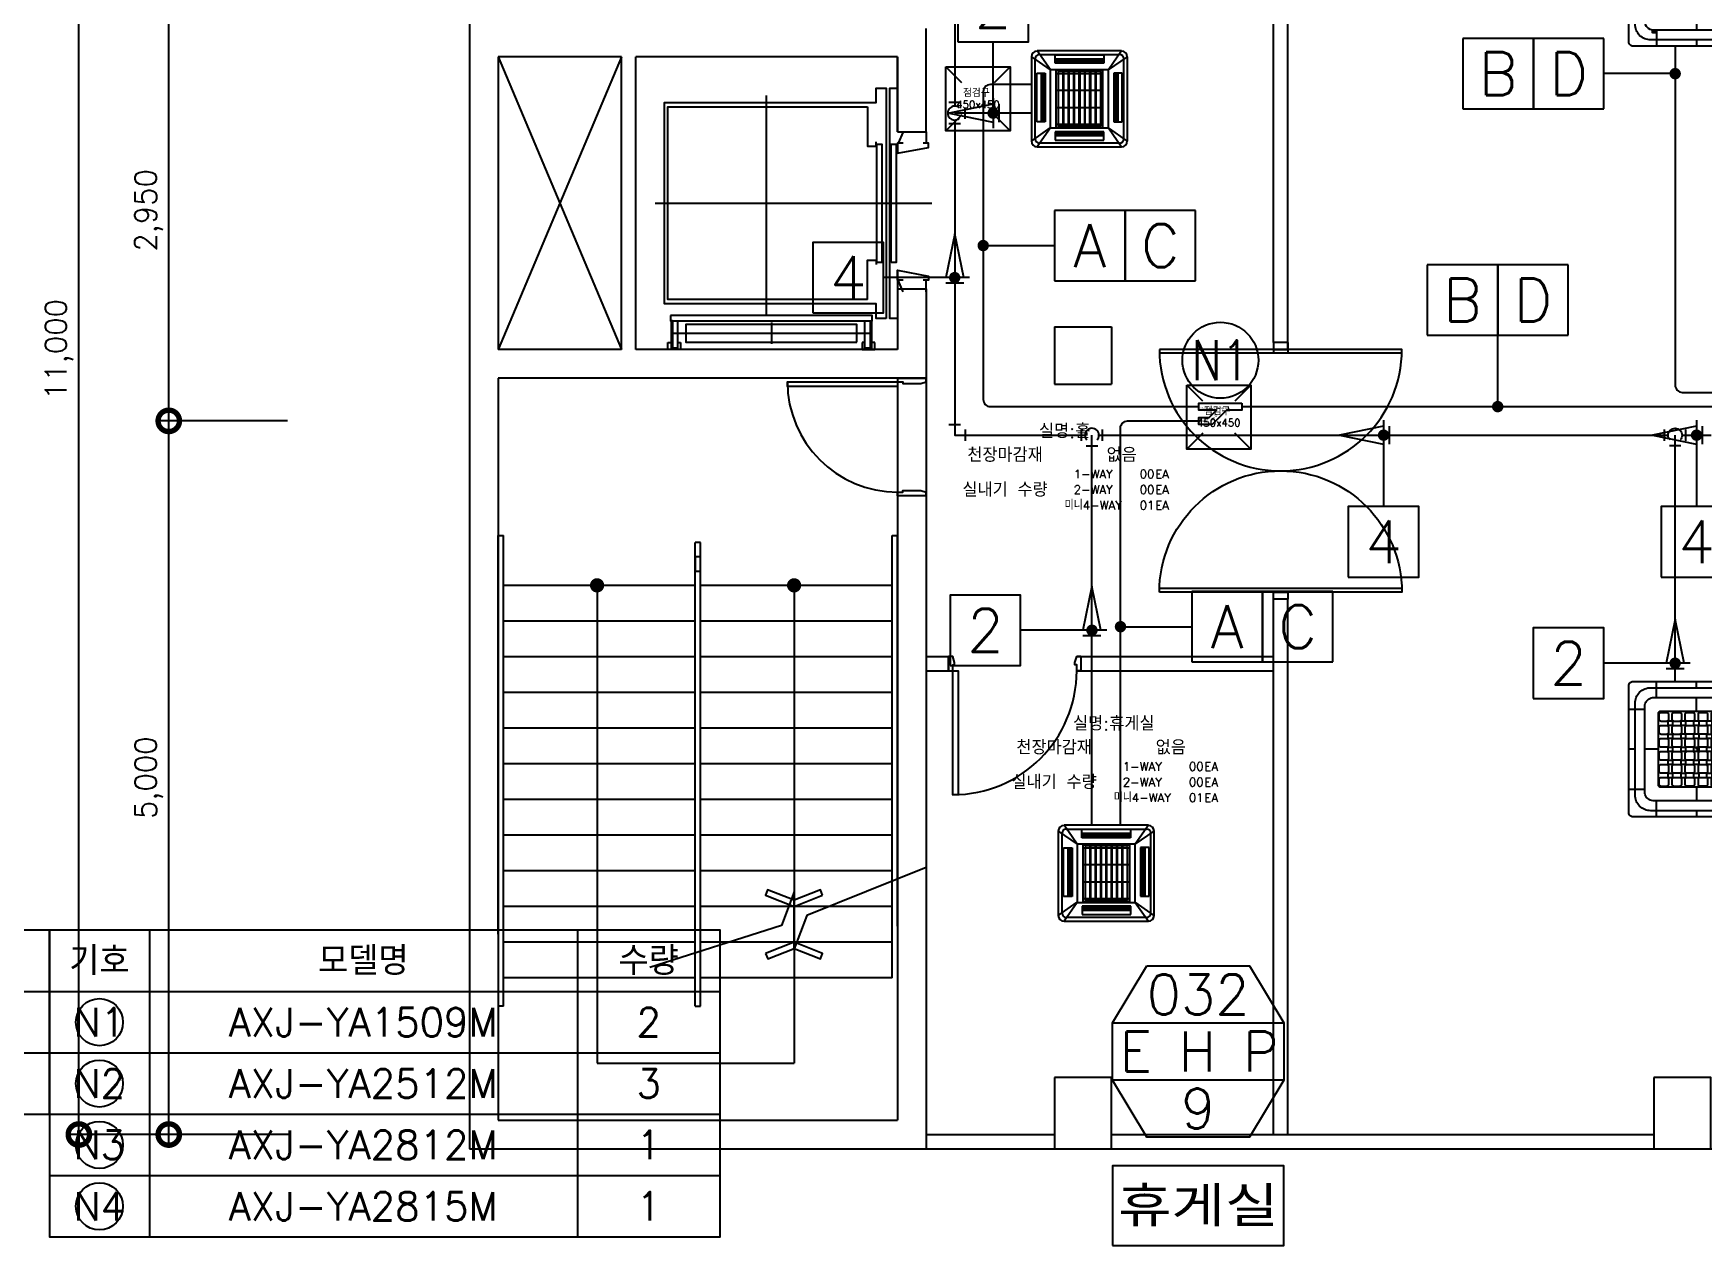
# Model space of a CAD drawing. Header units: millimetres. Extents: x -56261 to 196039, y 9480 to 100001.
# Drawn here: x 159926 to 171626, y 77001 to 85494 of the extents above; entities that cross this region are included whole.
import ezdxf
from ezdxf.enums import TextEntityAlignment as Align

# ---------------------------------------------------------------- set-up
doc = ezdxf.new("R2010")
doc.units = ezdxf.units.MM
for name, color, linetype in [('DVM_DRAIN', 5, 'Continuous'), ('DVM_DRAIN_MARK', 7, 'Continuous'), ('DVM_INDOOR', 7, 'Continuous'), ('DVM_INOUT_MARK', 2, 'Continuous'), ('DVM_INOUT_NAME', 7, 'Continuous'), ('DVM_JOINT', 6, 'Continuous'), ('DVM_LEGEND', 7, 'Continuous'), ('DVM_PIPE', 3, 'Continuous'), ('DVM_PIPE_MARK', 2, 'Continuous'), ('PLAN', 9, 'Continuous'), ('PLAN_DIM', 7, 'Continuous'), ('SS-점검구', 1, 'Continuous'), ('현장조사', 4, 'Continuous')]:
    doc.layers.add(name, color=color, linetype=linetype)
doc.layers.add('DVM_PMAT_MARK', color=6, linetype='Continuous', lineweight=25)
doc.styles.add('1', font='txt.shx ', dxfattribs={"bigfont": ' whgtxt.shx'})
doc.styles.add('DVM_DEFAULT', font='romans.shx', dxfattribs={"bigfont": 'whgtxt.shx'})
doc.styles.add('Gdim', font='')
doc.styles.add('GHS', font='romans.shx', dxfattribs={"width": 0.8, "bigfont": 'ghs.shx'})
doc.styles.add('plan', font='romans.shx', dxfattribs={"bigfont": 'GHS.SHX'})
doc.styles.add('삼성전자', font='')
doc.styles.get('Gdim').set_extended_font_data('Dotum')
doc.styles.get('삼성전자').set_extended_font_data('Gulim')
doc.dimstyles.new('Gdim100', dxfattribs={"dimscale": 100, "dimtxt": 3, "dimasz": 6, "dimexe": 1.5, "dimexo": 2, "dimgap": 1, "dimtad": 1, "dimdec": 0, "dimzin": 0, "dimdsep": 46, "dimlunit": 6, "dimtxsty": 'Gdim', "dimblk1": 'DOTSMALL', "dimblk2": 'DOTSMALL', "dimsah": 1, "dimcen": 1.5, "dimdle": 1.5, "dimclrd": 1, "dimclre": 1, "dimclrt": 256, "dimazin": 0, "dimtfac": 1, "dimtdec": 0, "dimtix": 1, "dimtmove": 2, "dimatfit": 3, "dimldrblk": 'DOTSMALL', "dimfxl": 1.5, "dimtolj": 1, "dimtzin": 0, "dimlwd": -1, "dimlwe": -1, "dimarcsym": 0})

# ---------------------------------------------------------------- blocks, each defined once
blk = doc.blocks.new('_DotSmall')
at = {"color": 0, "linetype": 'ByBlock', "const_width": 0.5}
blk.add_lwpolyline([(-0.0625, 0, 1), (0.0625, 0, 1)], format="xyb", close=True, dxfattribs=at)
blk = doc.blocks.new('*D147')
at = {"layer": 'DEFPOINTS', "color": 0, "transparency": 16777216}
for p in [(160245, 88779), (161808, 88779), (161818, 77779)]:
    blk.add_point(p, dxfattribs=at)
at = {"layer": 'PLAN_DIM', "transparency": 16777216}
for p, q in [((160245, 77704), (160245, 88854)), ((161708, 88779), (160170, 88779)), ((161718, 77779), (160170, 77779))]:
    blk.add_line(p, q, dxfattribs=at)
at = {"layer": 'PLAN_DIM', "transparency": 16777216, "xscale": 300, "yscale": 300, "zscale": 300}
for p, rotation in [((160245, 88779), 90), ((160245, 77779), 270)]:
    blk.add_blockref('_DotSmall', p, dxfattribs=dict(at, rotation=rotation))
at = {"layer": 'PLAN_DIM', "transparency": 16777216, "insert": (160106, 83279), "char_height": 150, "attachment_point": 5, "rotation": 90, "style": 'plan'}
blk.add_mtext('\\A1;11,000', dxfattribs=at)
blk = doc.blocks.new('*D152')
at = {"layer": 'DEFPOINTS', "color": 0, "transparency": 16777216}
for p in [(160875, 82779), (161808, 82779), (161808, 77779)]:
    blk.add_point(p, dxfattribs=at)
at = {"layer": 'PLAN_DIM', "transparency": 16777216}
for p, q in [((160875, 77704), (160875, 82854)), ((161708, 82779), (160800, 82779)), ((161708, 77779), (160800, 77779))]:
    blk.add_line(p, q, dxfattribs=at)
at = {"layer": 'PLAN_DIM', "transparency": 16777216, "xscale": 300, "yscale": 300, "zscale": 300}
for p, rotation in [((160875, 82779), 90), ((160875, 77779), 270)]:
    blk.add_blockref('_DotSmall', p, dxfattribs=dict(at, rotation=rotation))
at = {"layer": 'PLAN_DIM', "transparency": 16777216, "insert": (160736, 80279), "char_height": 150, "attachment_point": 5, "rotation": 90, "style": 'plan'}
blk.add_mtext('\\A1;5,000', dxfattribs=at)
blk = doc.blocks.new('A$Cd99c7b5d')
at = {"layer": 'PLAN'}
for p, q in [((1150, -166), (1150, -2105)), ((125, -254), (175, -254)), ((125, -344), (125, -254)), ((175, -344), (125, -344)), ((326, -277), (134, -277)), ((134, -287), (134, -277)), ((134, -324), (134, -287)), ((175, -254), (175, -287)), ((175, -324), (175, -344)), ((239, -294), (239, -1666)), ((326, -287), (326, -273)), ((314, -980), (164, -980)), ((366, -945), (1905, -945)), ((175, -1616), (125, -1616)), ((125, -1616), (125, -1706)), ((175, -1636), (175, -1616)), ((125, -1706), (175, -1706)), ((134, -1673), (134, -1683)), ((326, -1683), (134, -1683)), ((175, -1706), (175, -1673))]:
    blk.add_line(p, q, dxfattribs=at)
for points in [[(343, -1785), (343, -1715), (445, -1715), (445, -230), (1855, -230), (1855, -1715), (1957, -1715), (1957, -1785), (343, -1785)], [(326, -287), (134, -287), (134, -324), (326, -324)], [(363, -273), (326, -273), (326, -1687), (363, -1687), (363, -273)], [(475, -1655), (475, -255), (1825, -255), (1825, -1655)], [(326, -1673), (134, -1673), (134, -1636), (326, -1636)], [(475, -1655), (750, -1655), (750, -1715), (720, -1715)], [(735, -1720), (1565, -1720), (1565, -1755), (735, -1755), (735, -1720)], [(1825, -1655), (1550, -1655), (1550, -1715), (1580, -1715)], [(680, -1865), (343, -1865), (343, -1810), (1957, -1810), (1957, -1865), (1650, -1865)], [(735, -1820), (1565, -1820), (1565, -1855), (735, -1855), (735, -1820)]]:
    blk.add_lwpolyline(points, dxfattribs=at)
blk.add_lwpolyline([(176, -1580), (301, -1580), (301, -380), (176, -380)], close=True, dxfattribs=at)
blk = doc.blocks.new('LAD-JAMB-100-2001')
at = {"layer": 'PLAN'}
for p, q in [((0, 0), (-80, 35)), ((0, -161), (-80, -161))]:
    blk.add_line(p, q, dxfattribs=at)
blk.add_lwpolyline([(-80, 0), (-80, 39), (-150, 39), (-110, -178), (-80, -178), (-80, -141)], dxfattribs=at)
blk = doc.blocks.new('x-plan01$0$ARROWX')
at = {"layer": 'PLAN'}
blk.add_lwpolyline([(-0.2, -0.5), (-0.293, -0.463), (-0.108, 0), (-0.293, 0.463), (-0.2, 0.5), (0, 0)], close=True, dxfattribs=at)
blk = doc.blocks.new('*D153')
at = {"layer": 'DEFPOINTS', "color": 0, "transparency": 16777216}
for p in [(160875, 85729), (161808, 85729), (161808, 82779)]:
    blk.add_point(p, dxfattribs=at)
at = {"layer": 'PLAN_DIM', "transparency": 16777216}
for p, q in [((160875, 82704), (160875, 85804)), ((161708, 85729), (160800, 85729)), ((161708, 82779), (160800, 82779))]:
    blk.add_line(p, q, dxfattribs=at)
at = {"layer": 'PLAN_DIM', "transparency": 16777216, "xscale": 300, "yscale": 300, "zscale": 300}
for p, rotation in [((160875, 85729), 90), ((160875, 82779), 270)]:
    blk.add_blockref('_DotSmall', p, dxfattribs=dict(at, rotation=rotation))
at = {"layer": 'PLAN_DIM', "transparency": 16777216, "insert": (160736, 84254), "char_height": 150, "attachment_point": 5, "rotation": 90, "style": 'plan'}
blk.add_mtext('\\A1;2,950', dxfattribs=at)
blk = doc.blocks.new('ID_C_M4_S_T')
at = {"layer": 'DVM_INDOOR', "color": 0}
for p, q in [((-336, 295), (-204, 203)), ((-336, 295), (-336, -296)), ((-310, -280), (-310, 280)), ((295, 336), (-296, 336)), ((-203, 203), (-296, 336)), ((-280, 310), (282, 310)), ((-170, 309), (171, 309)), ((-170, 249), (-170, 309)), ((171, 279), (-170, 279)), ((171, 269), (-170, 269)), ((171, 259), (-170, 259)), ((171, 249), (-170, 249)), ((171, 309), (171, 249)), ((295, 336), (203, 203)), ((203, 203), (336, 295)), ((312, -280), (312, 280)), ((336, -296), (336, 295)), ((-299, -162), (-299, 179)), ((-299, 179), (-239, 179)), ((-269, 179), (-269, -162)), ((-259, 179), (-259, -162)), ((-249, 179), (-249, -162)), ((-239, 179), (-239, -162)), ((-204, 203), (-204, -204)), ((203, 203), (-204, 203)), ((-165, 198), (-165, -199)), ((165, 198), (-165, 198)), ((-165, 178), (165, 178)), ((-148, 187), (-148, -188)), ((-118, 192), (-143, 192)), ((-113, -188), (-113, 187)), ((-111, 187), (-111, -188)), ((-81, 192), (-106, 192)), ((-76, -188), (-76, 187)), ((-73, 187), (-73, -188)), ((-43, 192), (-68, 192)), ((-38, -188), (-38, 187)), ((-36, 187), (-36, -188)), ((-6, 192), (-31, 192)), ((-1, -188), (-1, 187)), ((2, 187), (2, -188)), ((32, 192), (7, 192)), ((37, -188), (37, 187)), ((39, 187), (39, -188)), ((69, 192), (44, 192)), ((74, -188), (74, 187)), ((77, 187), (77, -188)), ((107, 192), (82, 192)), ((112, -188), (112, 187)), ((114, 187), (114, -188)), ((144, 192), (119, 192)), ((149, -188), (149, 187)), ((165, -199), (165, 198)), ((203, -204), (203, 203)), ((300, 181), (241, 181)), ((241, 181), (241, -160)), ((250, 181), (250, -160)), ((260, 181), (260, -160)), ((270, 181), (270, -160)), ((300, -160), (300, 181)), ((165, 59), (-165, 59)), ((-165, -60), (165, -60)), ((-336, -296), (-204, -203)), ((-239, -162), (-299, -162)), ((-203, -204), (-296, -336)), ((-204, -204), (203, -204)), ((-169, -230), (-169, -290)), ((172, -230), (-169, -230)), ((165, -179), (-165, -179)), ((-165, -199), (165, -199)), ((-118, -193), (-143, -193)), ((-81, -193), (-106, -193)), ((-43, -193), (-68, -193)), ((-6, -193), (-31, -193)), ((32, -193), (7, -193)), ((69, -193), (44, -193)), ((107, -193), (82, -193)), ((144, -193), (119, -193)), ((172, -290), (172, -230)), ((203, -204), (295, -336)), ((336, -296), (203, -203)), ((241, -160), (300, -160)), ((-296, -336), (295, -336)), ((282, -310), (-280, -310)), ((172, -240), (-169, -240)), ((172, -250), (-169, -250)), ((172, -260), (-169, -260)), ((-169, -290), (172, -290))]:
    blk.add_line(p, q, dxfattribs=at)
for centre, radius, start, end in [((-296, 295), 40, 90, 180), ((-280, 280), 30, 90, 180), ((282, 280), 30, 0, 90), ((295, 295), 40, 0, 90), ((-143, 187), 5, 90, 180), ((-118, 187), 5, 360, 90), ((-106, 187), 5, 90, 180), ((-81, 187), 5, 360, 90), ((-68, 187), 5, 90, 180), ((-43, 187), 5, 360, 90), ((-31, 187), 5, 90, 180), ((-6, 187), 5, 360, 90), ((7, 187), 5, 90, 180), ((32, 187), 5, 360, 90), ((44, 187), 5, 90, 180), ((69, 187), 5, 360, 90), ((82, 187), 5, 90, 180), ((107, 187), 5, 360, 90), ((119, 187), 5, 90, 180), ((144, 187), 5, 360, 90), ((-143, -188), 5, 180, 270), ((-118, -188), 5, 270, 360), ((-106, -188), 5, 180, 270), ((-81, -188), 5, 270, 360), ((-68, -188), 5, 180, 270), ((-43, -188), 5, 270, 360), ((-31, -188), 5, 180, 270), ((-6, -188), 5, 270, 360), ((7, -188), 5, 180, 270), ((32, -188), 5, 270, 360), ((44, -188), 5, 180, 270), ((69, -188), 5, 270, 360), ((82, -188), 5, 180, 270), ((107, -188), 5, 270, 360), ((119, -188), 5, 180, 270), ((144, -188), 5, 270, 360), ((-296, -296), 40, 180, 270), ((-280, -280), 30, 180, 270), ((282, -280), 30, 270, 0), ((295, -296), 40, 270, 0)]:
    blk.add_arc(centre, radius, start, end, dxfattribs=at)
blk = doc.blocks.new('INOUT_MARK')
at = {"layer": 'DVM_INOUT_MARK', "color": 0}
for p, q in [((-600, 1560), (600, 1560)), ((600, 1160), (-600, 1160))]:
    blk.add_line(p, q, dxfattribs=at)
blk.add_lwpolyline([(-360, 1960), (360, 1960), (600, 1560), (600, 1160), (360, 760), (-360, 760), (-600, 1160), (-600, 1560), (-360, 1960)], dxfattribs=at)
at = {"layer": 'DVM_INOUT_NAME'}
blk.add_lwpolyline([(-600, 0), (600, 0), (600, 560), (-600, 560)], close=True, dxfattribs=at)
at = {"layer": 'DVM_INOUT_MARK', "color": 0, "style": 'DVM_DEFAULT'}
for tag, p in [('CAP', (0, 1760)), ('NO', (0, 960))]:
    blk.add_attdef(tag, text='', height=280, dxfattribs=at).set_placement(p, align=Align.MIDDLE_CENTER)
for tag, width, p, p2 in [('MNAME', 0.53094, (-549, 1220), (563, 1220)), ('QTY', 0.517418, (710, 1220), (1089, 1220))]:
    blk.add_attdef(tag, text='', height=280, dxfattribs=dict(at, width=width)).set_placement(p, p2, align=Align.FIT)
at = {"layer": 'DVM_INOUT_NAME', "style": 'DVM_DEFAULT', "width": 1.097081}
blk.add_attdef('INAME', text='', height=280, dxfattribs=at).set_placement((-562, 134), (564, 134), align=Align.FIT)
blk = doc.blocks.new('ID_C_G4_T')
at = {"layer": 'DVM_INDOOR', "color": 0}
for p, q in [((-280, 475), (-280, 363)), ((0, 431), (0, 475)), ((280, 475), (280, 362)), ((0, 268), (0, 362)), ((-475, 280), (-362, 280)), ((475, 280), (362, 280)), ((-267, 0), (-363, 0)), ((-431, 0), (-473, 0)), ((267, 0), (362, 0)), ((431, 0), (475, 0)), ((-475, -280), (-362, -280)), ((0, -267), (0, -362)), ((475, -280), (362, -280)), ((-280, -362), (-280, -475)), ((0, -431), (0, -475)), ((281, -362), (280, -475))]:
    blk.add_line(p, q, dxfattribs=at)
for points in [[(-445, 475), (445, 475, -0.414214), (475, 445), (475, -445, -0.414214), (445, -475), (-445, -475, -0.414214), (-475, -445), (-475, 445, -0.414214)], [(-321, 431), (321, 431, -0.414214), (431, 321), (431, -321, -0.414214), (321, -431), (-321, -431, -0.414214), (-431, -321), (-431, 321, -0.414214)], [(-304, 363), (304, 362, -0.356312), (362, 308), (362, -310, -0.324549), (309, -362), (-304, -362, -0.384731), (-363, -304), (-363, 304, -0.377296)], [(-267, 249, -0.414214), (-249, 267), (249, 267, -0.414214), (267, 249), (267, -249, -0.414214), (249, -267), (-249, -267, -0.414214), (-267, -249)], [(-259, 247, -0.414214), (-246, 260), (-208, 260, -0.414214), (-195, 247), (-195, 211, -0.414214), (-208, 198), (-246, 198, -0.414214), (-259, 211)], [(-168, 247, -0.414214), (-155, 260), (-117, 260, -0.414214), (-104, 247), (-104, 211, -0.414214), (-117, 198), (-155, 198, -0.414214), (-168, 211)], [(-77, 248, -0.414214), (-64, 260), (-25, 260, -0.414214), (-13, 248), (-13, 211, -0.414214), (-25, 198), (-64, 198, -0.414214), (-77, 211)], [(15, 248, -0.414214), (27, 260), (66, 260, -0.414214), (79, 248), (79, 211, -0.414214), (66, 198), (27, 198, -0.414214), (15, 211)], [(106, 248, -0.414214), (119, 261), (157, 261, -0.414214), (170, 248), (170, 211, -0.414214), (157, 198), (119, 198, -0.414214), (106, 211)], [(197, 248, -0.414214), (210, 261), (248, 261, -0.414214), (261, 248), (261, 211, -0.414214), (248, 198), (210, 198, -0.414214), (197, 211)], [(-259, 156, -0.414214), (-246, 169), (-208, 169, -0.414214), (-195, 156), (-195, 119, -0.414214), (-208, 107), (-246, 107, -0.414214), (-259, 119)], [(-197, 194, -0.414214), (-191, 200), (-170, 200, -0.414214), (-165, 194), (-165, 173, -0.414214), (-170, 167), (-191, 167, -0.414214), (-197, 173)], [(-168, 156, -0.414214), (-155, 169), (-117, 169, -0.414214), (-104, 156), (-104, 119, -0.414214), (-117, 107), (-155, 107, -0.414214), (-168, 119)], [(-106, 194, -0.414214), (-100, 200), (-79, 200, -0.414214), (-73, 194), (-73, 173, -0.414214), (-79, 167), (-100, 167, -0.414214), (-106, 173)], [(-77, 156, -0.414214), (-64, 169), (-25, 169, -0.414214), (-13, 156), (-13, 120, -0.414214), (-25, 107), (-64, 107, -0.414214), (-77, 120)], [(-15, 194, -0.414214), (-9, 200), (12, 200, -0.414214), (18, 194), (18, 173, -0.414214), (12, 167), (-9, 167, -0.414214), (-15, 173)], [(15, 156, -0.414214), (27, 169), (66, 169, -0.414214), (79, 156), (79, 120, -0.414214), (66, 107), (27, 107, -0.414214), (15, 120)], [(77, 194, -0.414214), (82, 200), (103, 200, -0.414214), (109, 194), (109, 173, -0.414214), (103, 167), (82, 167, -0.414214), (77, 173)], [(106, 157, -0.414214), (119, 169), (157, 169, -0.414214), (170, 157), (170, 120, -0.414214), (157, 107), (119, 107, -0.414214), (106, 120)], [(168, 194, -0.414214), (174, 200), (195, 200, -0.414214), (200, 194), (200, 173, -0.414214), (195, 167), (174, 167, -0.414214), (168, 173)], [(197, 157, -0.414214), (210, 169), (248, 169, -0.414214), (261, 157), (261, 120, -0.414214), (248, 107), (210, 107, -0.414214), (197, 120)], [(-259, 65, -0.414214), (-246, 78), (-208, 78, -0.414214), (-195, 65), (-195, 28, -0.414214), (-208, 15), (-246, 15, -0.414214), (-259, 28)], [(-197, 103, -0.414214), (-191, 108), (-170, 108, -0.414214), (-165, 103), (-165, 82, -0.414214), (-170, 76), (-191, 76, -0.414214), (-197, 82)], [(-197, 11, -0.414214), (-191, 17), (-170, 17, -0.414214), (-165, 11), (-165, -10, -0.414214), (-170, -15), (-191, -15, -0.414214), (-197, -10)], [(-168, 65, -0.414214), (-155, 78), (-117, 78, -0.414214), (-104, 65), (-104, 28, -0.414214), (-117, 15), (-155, 15, -0.414214), (-168, 28)], [(-106, 103, -0.414214), (-100, 108), (-79, 108, -0.414214), (-73, 103), (-73, 82, -0.414214), (-79, 76), (-100, 76, -0.414214), (-106, 82)], [(-106, 11, -0.414214), (-100, 17), (-79, 17, -0.414214), (-73, 11), (-73, -10, -0.414214), (-79, -15), (-100, -15, -0.414214), (-106, -10)], [(-77, 65, -0.414214), (-64, 78), (-25, 78, -0.414214), (-13, 65), (-13, 28, -0.414214), (-25, 15), (-64, 15, -0.414214), (-77, 28)], [(-15, 103, -0.414214), (-9, 108), (12, 108, -0.414214), (18, 103), (18, 82, -0.414214), (12, 76), (-9, 76, -0.414214), (-15, 82)], [(-15, 11, -0.414214), (-9, 17), (12, 17, -0.414214), (18, 11), (18, -10, -0.414214), (12, -15), (-9, -15, -0.414214), (-15, -10)], [(15, 65, -0.414214), (27, 78), (66, 78, -0.414214), (79, 65), (79, 28, -0.414214), (66, 15), (27, 15, -0.414214), (15, 28)], [(77, 103, -0.414214), (82, 108), (103, 108, -0.414214), (109, 103), (109, 82, -0.414214), (103, 76), (82, 76, -0.414214), (77, 82)], [(77, 11, -0.414214), (82, 17), (103, 17, -0.414214), (109, 11), (109, -10, -0.414214), (103, -15), (82, -15, -0.414214), (77, -10)], [(106, 65, -0.414214), (119, 78), (157, 78, -0.414214), (170, 65), (170, 28, -0.414214), (157, 16), (119, 16, -0.414214), (106, 28)], [(168, 103, -0.414214), (174, 108), (195, 108, -0.414214), (200, 103), (200, 82, -0.414214), (195, 76), (174, 76, -0.414214), (168, 82)], [(168, 11, -0.414214), (174, 17), (195, 17, -0.414214), (200, 11), (200, -10, -0.414214), (195, -15), (174, -15, -0.414214), (168, -10)], [(197, 65, -0.414214), (210, 78), (248, 78, -0.414214), (261, 65), (261, 28, -0.414214), (248, 16), (210, 16, -0.414214), (197, 28)], [(-259, -26, -0.414214), (-246, -13), (-208, -13, -0.414214), (-195, -26), (-195, -63, -0.414214), (-208, -76), (-246, -76, -0.414214), (-259, -63)], [(-259, -117, -0.414214), (-246, -105), (-208, -105, -0.414214), (-195, -117), (-195, -154, -0.414214), (-208, -167), (-246, -167, -0.414214), (-259, -154)], [(-197, -80, -0.414214), (-191, -74), (-170, -74, -0.414214), (-165, -80), (-165, -101, -0.414214), (-170, -107), (-191, -107, -0.414214), (-197, -101)], [(-168, -26, -0.414214), (-155, -13), (-117, -13, -0.414214), (-104, -26), (-104, -63, -0.414214), (-117, -76), (-155, -76, -0.414214), (-168, -63)], [(-168, -117, -0.414214), (-155, -105), (-117, -105, -0.414214), (-104, -117), (-104, -154, -0.414214), (-117, -167), (-155, -167, -0.414214), (-168, -154)], [(-106, -80, -0.414214), (-100, -74), (-79, -74, -0.414214), (-73, -80), (-73, -101, -0.414214), (-79, -106), (-100, -106, -0.414214), (-106, -101)], [(-77, -26, -0.414214), (-64, -13), (-25, -13, -0.414214), (-13, -26), (-13, -63, -0.414214), (-25, -76), (-64, -76, -0.414214), (-77, -63)], [(-77, -117, -0.414214), (-64, -105), (-25, -105, -0.414214), (-13, -117), (-13, -154, -0.414214), (-25, -167), (-64, -167, -0.414214), (-77, -154)], [(-15, -80, -0.414214), (-9, -74), (12, -74, -0.414214), (18, -80), (18, -101, -0.414214), (12, -107), (-9, -107, -0.414214), (-15, -101)], [(15, -26, -0.414214), (27, -13), (66, -13, -0.414214), (79, -26), (79, -63, -0.414214), (66, -76), (27, -76, -0.414214), (15, -63)], [(15, -117, -0.414214), (27, -105), (66, -105, -0.414214), (79, -117), (79, -154, -0.414214), (66, -167), (27, -167, -0.414214), (15, -154)], [(77, -80, -0.414214), (82, -74), (103, -74, -0.414214), (109, -80), (109, -101, -0.414214), (103, -107), (82, -107, -0.414214), (77, -101)], [(106, -26, -0.414214), (119, -13), (157, -13, -0.414214), (170, -26), (170, -63, -0.414214), (157, -75), (119, -75, -0.414214), (106, -63)], [(106, -117, -0.414214), (119, -104), (157, -104, -0.414214), (170, -117), (170, -154, -0.414214), (157, -167), (119, -167, -0.414214), (106, -154)], [(168, -80, -0.414214), (174, -74), (195, -74, -0.414214), (200, -80), (200, -101, -0.414214), (195, -106), (174, -106, -0.414214), (168, -101)], [(197, -26, -0.414214), (210, -13), (248, -13, -0.414214), (261, -26), (261, -63, -0.414214), (248, -75), (210, -75, -0.414214), (197, -63)], [(197, -117, -0.414214), (210, -104), (248, -104, -0.414214), (261, -117), (261, -154, -0.414214), (248, -167), (210, -167, -0.414214), (197, -154)], [(-259, -208, -0.414214), (-246, -196), (-208, -196, -0.414214), (-195, -208), (-195, -245, -0.414214), (-208, -258), (-246, -258, -0.414214), (-259, -245)], [(-197, -171, -0.414214), (-191, -165), (-170, -165, -0.414214), (-165, -171), (-165, -192, -0.414214), (-170, -198), (-191, -198, -0.414214), (-197, -192)], [(-168, -208, -0.414214), (-155, -196), (-117, -196, -0.414214), (-104, -208), (-104, -245, -0.414214), (-117, -258), (-155, -258, -0.414214), (-168, -245)], [(-106, -171, -0.414214), (-100, -165), (-79, -165, -0.414214), (-73, -171), (-73, -192, -0.414214), (-79, -198), (-100, -198, -0.414214), (-106, -192)], [(-77, -208, -0.414214), (-64, -196), (-25, -196, -0.414214), (-13, -208), (-13, -245, -0.414214), (-25, -258), (-64, -258, -0.414214), (-77, -245)], [(-15, -171, -0.414214), (-9, -165), (12, -165, -0.414214), (18, -171), (18, -192, -0.414214), (12, -198), (-9, -198, -0.414214), (-15, -192)], [(15, -208, -0.414214), (27, -196), (66, -196, -0.414214), (79, -208), (79, -245, -0.414214), (66, -258), (27, -258, -0.414214), (15, -245)], [(77, -171, -0.414214), (82, -165), (103, -165, -0.414214), (109, -171), (109, -192, -0.414214), (103, -198), (82, -198, -0.414214), (77, -192)], [(106, -208, -0.414214), (119, -195), (157, -195, -0.414214), (170, -208), (170, -245, -0.414214), (157, -258), (119, -258, -0.414214), (106, -245)], [(168, -171, -0.414214), (174, -165), (195, -165, -0.414214), (200, -171), (200, -192, -0.414214), (195, -198), (174, -198, -0.414214), (168, -192)], [(197, -208, -0.414214), (210, -195), (248, -195, -0.414214), (261, -208), (261, -245, -0.414214), (248, -258), (210, -258, -0.414214), (197, -245)], [(-308, -366, -0.414214), (-307, -365), (-289, -365, -0.414214), (-288, -366), (-288, -380, -0.414214), (-289, -381), (-307, -381, -0.414214), (-308, -380)]]:
    blk.add_lwpolyline(points, format="xyb", close=True, dxfattribs=at)
at = {"layer": 'DVM_INDOOR', "color": 252}
for points in [[(0, 0), (-15, 0)], [(0, 0), (0, -15)]]:
    blk.add_lwpolyline(points, dxfattribs=at)
blk = doc.blocks.new('AC_D_T')
at = {"layer": 'DVM_DRAIN', "color": 1}
for p, q in [((-74, 40), (-74, -40)), ((40, 74), (-40, 74)), ((74, 40), (74, -40))]:
    blk.add_line(p, q, dxfattribs=at)
at = {"layer": 'DVM_DRAIN', "color": 2}
blk.add_arc((0, 0), 48.8, 136.3157, 43.6843, dxfattribs=at)
blk = doc.blocks.new('AC_RF')
at = {"layer": 'DVM_JOINT'}
blk.add_lwpolyline([(-150, 25), (-150, -25), (-42, -25), (58, -125), (150, -125), (150, -75), (78, -75), (28, -25), (150, -25), (150, 25), (-150, 25)], dxfattribs=at)
at = {"layer": 'DVM_JOINT', "style": '삼성전자'}
for s, p in [('샤프에어테크시스템(주)', (37, -13)), ('-3610', (107, -100))]:
    blk.add_text(s, height=15, dxfattribs=at).set_placement(p, align=Align.MIDDLE_CENTER)
blk.add_text('02-431', height=15, rotation=315, dxfattribs=at).set_placement((44, -76), align=Align.MIDDLE_CENTER)
blk = doc.blocks.new('PIPE_MARK_LG')
at = {"layer": 'DVM_PIPE_MARK', "color": 0}
for p, q in [((0, 247), (-494, 247)), ((-494, 247), (-494, -247)), ((494, 247), (0, 247)), ((0, 247), (0, -247)), ((0, -247), (0, 247)), ((494, -247), (494, 247)), ((-494, -247), (0, -247)), ((0, -247), (494, -247))]:
    blk.add_line(p, q, dxfattribs=at)
at = {"layer": 'DVM_PIPE_MARK', "color": 0, "style": 'DVM_DEFAULT'}
for tag, p in [('L', (-247, 0)), ('G', (247, 0))]:
    blk.add_attdef(tag, text='', height=300, dxfattribs=at).set_placement(p, align=Align.MIDDLE)
blk = doc.blocks.new('PMAT_MARK')
at = {"layer": 'DVM_PMAT_MARK'}
blk.add_circle((0, 0), 266, dxfattribs=at)
at = {"layer": 'DVM_PMAT_MARK', "style": 'DVM_DEFAULT', "width": 0.8}
blk.add_attdef('$SYM', text='', height=280, dxfattribs=at).set_placement((0, 0), align=Align.MIDDLE)
blk = doc.blocks.new('DRAIN_DIR')
at = {"layer": 'DVM_DRAIN_MARK', "color": 0, "linetype": 'Continuous'}
for p, q in [((-39, -63), (-39, 63)), ((0, -105), (0, 105)), ((308, 0), (0, 63)), ((0, -63), (308, 0))]:
    blk.add_line(p, q, dxfattribs=at)
blk = doc.blocks.new('DRAIN_MARK')
at = {"layer": 'DVM_DRAIN_MARK', "color": 0}
blk.add_lwpolyline([(-247, -247), (247, -247), (247, 247), (-247, 247)], close=True, dxfattribs=at)
at = {"layer": 'DVM_DRAIN_MARK', "color": 0, "ltscale": 0.05, "style": 'DVM_DEFAULT'}
blk.add_attdef('S', text='', height=300, dxfattribs=at).set_placement((0, 0), align=Align.MIDDLE_CENTER)
blk = doc.blocks.new('점검구450X450')
at = {"layer": 'SS-점검구', "color": 1}
for p, q in [((198845, 170093), (198733, 170206)), ((199183, 170206), (199070, 170093)), ((198845, 169868), (198733, 169756)), ((199183, 169756), (199070, 169868))]:
    blk.add_line(p, q, dxfattribs=at)
blk.add_lwpolyline([(198733, 170206), (199183, 170206), (199183, 169756), (198733, 169756)], close=True, dxfattribs=at)
at = {"layer": 'SS-점검구', "color": 1, "ltscale": 15, "style": '1'}
for s, p in [('점검구', (198853, 169995)), ('450x450', (198805, 169916))]:
    blk.add_text(s, height=52, dxfattribs=at).set_placement(p)

msp = doc.modelspace()

# ---------------------------------------------------------------- linework, layer by layer
at = {"layer": 'DVM_DRAIN', "color": 1}
for p, q in [((166343.4, 82752.8), (166423.4, 82752.8)), ((166457.4, 82718.8), (166457.4, 82638.8))]:
    msp.add_line(p, q, dxfattribs=at)
at = {"layer": 'DVM_DRAIN', "color": 5}
for points in [[(165983.4, 86616.8), (166383.4, 86616.8), (166383.4, 84984)], [(166922.1, 84935.2), (166383.4, 84935.2)], [(166383.4, 84886.5), (166383.4, 82678.8), (167296.9, 82678.8)], [(167345.7, 79945), (167345.7, 82678.8)], [(167394.4, 82678.8), (171384.2, 82678.8)], [(171481.7, 82678.8), (171684.5, 82678.8)]]:
    msp.add_lwpolyline(points, dxfattribs=at)
at = {"layer": 'DVM_DRAIN'}
msp.add_lwpolyline([(171433, 80953.8), (171433, 82678.8)], dxfattribs=at)
at = {"layer": 'DVM_DRAIN_MARK', "color": 2}
for p, q in [((166652.7, 84935.2), (166652.7, 85435.2)), ((166383.4, 83782.6), (165883.4, 83782.6)), ((169389.3, 82678.8), (169389.3, 82178.8)), ((171583.1, 82678.8), (171583.1, 82178.8)), ((167345.7, 81311.9), (166845.7, 81311.9)), ((171433, 81081.2), (170933, 81081.2))]:
    msp.add_line(p, q, dxfattribs=at)
at = {"layer": 'DVM_DRAIN_MARK', "color": 2, "const_width": 40}
for points in [[(166632.7, 84935.2, -1), (166672.7, 84935.2, -1), (166672.7, 84935.2, -1)], [(166363.4, 83782.6, -1), (166403.4, 83782.6, -1), (166403.4, 83782.6, -1)], [(169369.3, 82678.8, -1), (169409.3, 82678.8, -1), (169409.3, 82678.8, -1)], [(171563.1, 82678.8, -1), (171603.1, 82678.8, -1), (171603.1, 82678.8, -1)], [(167325.7, 81311.9, -1), (167365.7, 81311.9, -1), (167365.7, 81311.9, -1)], [(171413, 81081.2, -1), (171453, 81081.2, -1), (171453, 81081.2, -1)]]:
    msp.add_lwpolyline(points, format="xyb", close=True, dxfattribs=at)
at = {"layer": 'DVM_LEGEND', "color": 7}
for p, q in [((160738.9, 79211.1), (160738.9, 78781.1)), ((163738.9, 79211.1), (163738.9, 78781.1)), ((160738.9, 78781.1), (160738.9, 78351.1)), ((163738.9, 78781.1), (163738.9, 78351.1)), ((160738.9, 78351.1), (160738.9, 77921.1)), ((163738.9, 78351.1), (163738.9, 77921.1)), ((160738.9, 77921.1), (160738.9, 77491.1)), ((163738.9, 77921.1), (163738.9, 77491.1)), ((160738.9, 77491.1), (160738.9, 77061.1)), ((163738.9, 77491.1), (163738.9, 77061.1))]:
    msp.add_line(p, q, dxfattribs=at)
for points in [[(157538.9, 79211.1), (157538.9, 78781.1), (160038.9, 78781.1), (160038.9, 79211.1)], [(160038.9, 79211.1), (160038.9, 78781.1), (164738.9, 78781.1), (164738.9, 79211.1)]]:
    msp.add_lwpolyline(points, close=True, dxfattribs=at)
for points in [[(157538.9, 78781.1), (157538.9, 78351.1), (160038.9, 78351.1), (160038.9, 78781.1)], [(160038.9, 78781.1), (160038.9, 78351.1), (164738.9, 78351.1), (164738.9, 78781.1)], [(157538.9, 78351.1), (157538.9, 77921.1), (160038.9, 77921.1), (160038.9, 78351.1)], [(160038.9, 78351.1), (160038.9, 77921.1), (164738.9, 77921.1), (164738.9, 78351.1)], [(160038.9, 77921.1), (160038.9, 77491.1), (164738.9, 77491.1), (164738.9, 77921.1)], [(160038.9, 77491.1), (160038.9, 77061.1), (164738.9, 77061.1), (164738.9, 77491.1)]]:
    msp.add_lwpolyline(points, dxfattribs=at)
at = {"layer": 'DVM_LEGEND', "color": 2}
for centre in [(160388.9, 78566.1), (160388.9, 78136.1), (160388.9, 77706.1), (160388.9, 77276.1)]:
    msp.add_circle(centre, 165, dxfattribs=at)
at = {"layer": 'DVM_PIPE'}
for points in [[(171433.3, 85403.8), (171433.3, 83028.8, 0.4142136), (171483.3, 82978.8), (171983.3, 82978.8)], [(166922.1, 85135.2), (166633.4, 85135.2, 0.4142136), (166583.4, 85085.2), (166583.4, 82928.8, 0.4142136), (166633.4, 82878.8), (168095.7, 82878.8)], [(167545.7, 79945), (167545.7, 82728.8, -0.4142136), (167595.7, 82778.8), (168095.7, 82778.8)]]:
    msp.add_lwpolyline(points, format="xyb", dxfattribs=at)
msp.add_lwpolyline([(168395.7, 82878.8), (171983.3, 82878.8)], dxfattribs=at)
at = {"layer": 'DVM_PIPE_MARK', "color": 1}
for p, q in [((171433.3, 85211.6), (170933.3, 85211.6)), ((166583.4, 84007), (167083.4, 84007)), ((170189.5, 82878.8), (170189.5, 83378.8)), ((167545.7, 81336.9), (168045.7, 81336.9))]:
    msp.add_line(p, q, dxfattribs=at)
at = {"layer": 'DVM_PIPE_MARK', "color": 1, "const_width": 40}
for points in [[(171413.3, 85211.6, -1), (171453.3, 85211.6, -1), (171453.3, 85211.6, -1)], [(166563.4, 84007, -1), (166603.4, 84007, -1), (166603.4, 84007, -1)], [(170169.5, 82878.8, -1), (170209.5, 82878.8, -1), (170209.5, 82878.8, -1)], [(167525.7, 81336.9, -1), (167565.7, 81336.9, -1), (167565.7, 81336.9, -1)]]:
    msp.add_lwpolyline(points, format="xyb", close=True, dxfattribs=at)
at = {"layer": 'PLAN'}
for p, q in [((162983.4, 90353.8), (162983.4, 77678.8)), ((168717.8, 83328.8), (168717.8, 86766.8)), ((168617.8, 83328.8), (168617.8, 86666.8)), ((166183.4, 84803.8), (166183.4, 85528.8)), ((163183.4, 85328.8), (163183.4, 83278.8)), ((164048.4, 85328.8), (163183.4, 85328.8)), ((164048.4, 85328.8), (163183.4, 83278.8)), ((163183.4, 85328.8), (164048.4, 83278.8)), ((164048.4, 83278.8), (164048.4, 85328.8)), ((165983.4, 85328.8), (164148.4, 85328.8)), ((164148.4, 83278.8), (164148.4, 85328.8)), ((165983.4, 84803.8), (165983.4, 85328.8)), ((165983.4, 85328.8), (165983.4, 85110.8)), ((165983.4, 84803.8), (166183.4, 84803.8)), ((165983.4, 83703.8), (165983.4, 83278.8)), ((165983.4, 83703.8), (166183.4, 83703.8)), ((166183.4, 83703.8), (166183.4, 83078.8)), ((167083.4, 83437.2), (167083.4, 83037.2)), ((167083.4, 83437.2), (167483.4, 83437.2)), ((167483.4, 83437.2), (167483.4, 83037.2)), ((168617.8, 83328.8), (168617.8, 83253.8)), ((168717.8, 83328.8), (168717.8, 83253.8)), ((164048.4, 83278.8), (163183.4, 83278.8)), ((165983.4, 83278.8), (164148.4, 83278.8)), ((169517.4, 83253.8), (167818.2, 83253.8)), ((163183.4, 83078.8), (163183.4, 77878.8)), ((166183.4, 83078.8), (163183.4, 83078.8)), ((165983.4, 83078.8), (165983.4, 77878.8)), ((165983.4, 83078.8), (166183.4, 83078.8)), ((165983.4, 83078.8), (165983.4, 83018.8)), ((166183.4, 83078.8), (166183.4, 77678.8)), ((166183.4, 83052.6), (166183.4, 83078.8)), ((166183.4, 83052.6), (166183.4, 83078.8)), ((166183.4, 83078.8), (166183.4, 83052.6)), ((167083.4, 83037.2), (167483.4, 83037.2)), ((168617.8, 82430.2), (168617.8, 82427.3)), ((168717.8, 82430.2), (168717.8, 82427.3)), ((165983.4, 82280.1), (165983.4, 82253.8)), ((166183.4, 82253.8), (166183.4, 82280.1)), ((163183.4, 79182.4), (163183.4, 81976.7)), ((163183.4, 81976.7), (163221.4, 81976.7)), ((163221.4, 78678.6), (163221.4, 81976.7)), ((164564.4, 78678.6), (164564.4, 81926.7)), ((164602.4, 81926.7), (164564.4, 81926.7)), ((164602.4, 78678.6), (164602.4, 81926.7)), ((165945.4, 78876.7), (165945.4, 81976.7)), ((165945.4, 81976.7), (165983.4, 81976.7)), ((165983.4, 79237.7), (165983.4, 81976.7)), ((164564.4, 81626.7), (163221.4, 81626.7)), ((165945.4, 81626.7), (164602.4, 81626.7)), ((169517.4, 81603.8), (167818.2, 81603.8)), ((168617.8, 77778.8), (168617.8, 81528.8)), ((168717.8, 77778.8), (168717.8, 81528.8)), ((164564.4, 81376.7), (163221.4, 81376.7)), ((165945.4, 81376.7), (164602.4, 81376.7)), ((164564.4, 81126.7), (163221.4, 81126.7)), ((165945.4, 81126.7), (164602.4, 81126.7)), ((166183.4, 81128.6), (166340.2, 81128.6)), ((166369.7, 81128.6), (166340.2, 81128.6)), ((166340.2, 81028.6), (166340.2, 81128.6)), ((166369.7, 81128.6), (166340.2, 81128.6)), ((167268.3, 81128.6), (167238.8, 81128.6)), ((167268.3, 81128.6), (168617.8, 81128.6)), ((166183.4, 81028.6), (166340.2, 81028.6)), ((166340.2, 81028.6), (166407.7, 81028.6)), ((167238.8, 81028.6), (167268.3, 81028.6)), ((167268.3, 81028.6), (168617.8, 81028.6)), ((164564.4, 80876.7), (163221.4, 80876.7)), ((165945.4, 80876.7), (164602.4, 80876.7)), ((164564.4, 80626.7), (163221.4, 80626.7)), ((165945.4, 80626.7), (164602.4, 80626.7)), ((164564.4, 80376.7), (163221.4, 80376.7)), ((165945.4, 80376.7), (164602.4, 80376.7)), ((164564.4, 80126.7), (163221.4, 80126.7)), ((165945.4, 80126.7), (164602.4, 80126.7)), ((164564.4, 79876.7), (163221.4, 79876.7)), ((165945.4, 79876.7), (164602.4, 79876.7)), ((164564.4, 79626.7), (163221.4, 79626.7)), ((165945.4, 79626.7), (164602.4, 79626.7)), ((164564.4, 79376.7), (163221.4, 79376.7)), ((165945.4, 79376.7), (164602.4, 79376.7)), ((164564.4, 79126.7), (163221.4, 79126.7)), ((165945.4, 79126.7), (164602.4, 79126.7)), ((164564.4, 78876.7), (163221.4, 78876.7)), ((165945.4, 78876.7), (164602.4, 78876.7)), ((163221.4, 78678.6), (163183.4, 78678.6)), ((164564.4, 78678.6), (164602.4, 78678.6)), ((163876.9, 78278.7), (165257.9, 78278.7)), ((163183.4, 77878.8), (165983.4, 77878.8)), ((166183.4, 77778.8), (167083.4, 77778.8)), ((167483.4, 77778.8), (171283.4, 77778.8)), ((162983.4, 77678.8), (166183.4, 77678.8)), ((166183.4, 77678.8), (167483.4, 77678.8)), ((167483.4, 77678.8), (175883.4, 77678.8))]:
    msp.add_line(p, q, dxfattribs=at)
for points in [[(168717.8, 83328.8), (168617.8, 83328.8), (168617.8, 83278.8), (168717.8, 83278.8)], [(166183.4, 83071.3), (166183.4, 83078.8), (165983.4, 83078.8), (165983.4, 83071.3), (165983.4, 83052.6), (166020.9, 83052.6), (166020.9, 83041.3), (166145.9, 83041.3), (166183.4, 83052.6), (166183.4, 83052.6)], [(165983.4, 83052.6), (165983.4, 83018.8), (165210.9, 83018.8), (165210.9, 83052.6)], [(166183.4, 82261.3), (166183.4, 82253.8), (165983.4, 82253.8), (165983.4, 82261.3), (165983.4, 82280.1), (166020.9, 82280.1), (166020.9, 82291.3), (166145.9, 82291.3), (166183.4, 82280.1), (166183.4, 82280.1)], [(164602.4, 81826.7), (164564.4, 81826.7), (164564.4, 81726.7), (164602.4, 81726.7)], [(168717.8, 81528.8), (168617.8, 81528.8), (168617.8, 81578.8), (168717.8, 81578.8)], [(166348.6, 81128.6), (166340.2, 81128.6), (166340.2, 81028.6), (166348.6, 81028.6), (166369.7, 81028.6), (166369.7, 81070.8), (166382.4, 81070.8), (166382.4, 81086.4), (166369.7, 81128.6), (166369.7, 81128.6)], [(167259.9, 81128.6), (167268.3, 81128.6), (167268.3, 81028.6), (167259.9, 81028.6), (167238.8, 81028.6), (167238.8, 81070.8), (167226.1, 81070.8), (167226.1, 81086.4), (167238.8, 81128.6), (167238.8, 81128.6)], [(166369.7, 81028.6), (166407.7, 81028.6), (166407.7, 80159.6), (166369.7, 80159.6)]]:
    msp.add_lwpolyline(points, close=True, dxfattribs=at)
for points in [[(167817.8, 83278.8, 1), (169517.8, 83278.8)], [(167817.8, 81578.8, -1), (169517.8, 81578.8)]]:
    msp.add_lwpolyline(points, format="xyb", close=True, dxfattribs=at)
at = {"layer": 'PLAN', "const_width": 50}
for points in [[(163901.9, 81626.7, 1), (163851.9, 81626.7, 1)], [(165282.9, 81626.7, 1), (165232.9, 81626.7, 1)]]:
    msp.add_lwpolyline(points, format="xyb", close=True, dxfattribs=at)
at = {"layer": 'PLAN'}
for points in [[(163876.9, 81626.7), (163876.9, 78278.7)], [(165257.9, 81626.7), (165257.9, 78278.7)], [(166183.4, 79650.4), (165346.2, 79314.6), (165257.9, 79079.3), (165257.9, 79479.3), (165169.7, 79244), (164246.3, 78949.8)], [(167083.4, 78178.8), (167083.4, 77678.8)], [(167483.4, 77678.8), (167483.4, 78178.8), (167083.4, 78178.8)], [(171283.4, 78178.8), (171283.4, 77678.8)], [(171683.4, 77678.8), (171683.4, 78178.8), (171283.4, 78178.8)]]:
    msp.add_lwpolyline(points, dxfattribs=at)
for centre, radius, start, end in [((165983.4, 83052.6), 772.5, 180, 270), ((166369.7, 81028.6), 869.1, 270, 0)]:
    msp.add_arc(centre, radius, start, end, dxfattribs=at)

# ---------------------------------------------------------------- block references
at = {"layer": 'DVM_DRAIN'}
for p, rotation in [((166383.4, 84935.2), 270), ((167345.7, 82678.8), 180)]:
    msp.add_blockref('AC_D_T', p, dxfattribs=dict(at, rotation=rotation))
at = {"layer": 'DVM_DRAIN', "extrusion": (0, -1.22465e-16, -1), "rotation": 180}
msp.add_blockref('AC_D_T', (-171433, 82678.8), dxfattribs=at)
at = {"layer": 'DVM_DRAIN_MARK', "color": 1}
for p, values in [((166652.7, 85682.2), {'S': '2'}), ((165636.4, 83782.6), {'S': '4'}), ((169389.3, 81931.8), {'S': '4'}), ((171583.1, 81931.8), {'S': '4'}), ((166598.7, 81311.9), {'S': '2'}), ((170686, 81081.2), {'S': '2'})]:
    msp.add_blockref('DRAIN_MARK', p, dxfattribs=at).add_auto_attribs(values)
at = {"layer": 'DVM_DRAIN_MARK', "color": 7}
for p, rotation in [((166652.7, 84935.2), 180), ((166383.4, 83782.6), 90), ((169389.3, 82678.8), 180), ((171583.1, 82678.8), 180), ((167345.7, 81311.9), 90), ((171433, 81081.2), 90)]:
    msp.add_blockref('DRAIN_DIR', p, dxfattribs=dict(at, rotation=rotation))
at = {"layer": 'DVM_INDOOR', "color": 4}
for name, p in [('ID_C_G4_T', (171583.1, 85878.8)), ('ID_C_M4_S_T', (167257.6, 85035.2)), ('ID_C_M4_S_T', (167445.7, 79609.5))]:
    msp.add_blockref(name, p, dxfattribs=at)
at = {"layer": 'DVM_INDOOR', "color": 4, "rotation": 180}
msp.add_blockref('ID_C_G4_T', (171583.1, 80478.8), dxfattribs=at)
at = {"layer": 'DVM_INOUT_MARK'}
ref = msp.add_blockref('INOUT_MARK', (168089.7, 77000.8), dxfattribs=at)
ref.add_attrib('CAP', '032', dxfattribs={"color": 0, "height": 280, "style": 'DVM_DEFAULT'}).set_placement((168089.7, 78760.8), align=Align.MIDDLE_CENTER)
ref.add_attrib('MNAME', 'E H P', dxfattribs={"color": 0, "height": 280, "style": 'DVM_DEFAULT', "width": 0.967867}).set_placement((167540.9, 78221), (168652.3, 78221), align=Align.FIT)
ref.add_attrib('NO', '9', dxfattribs={"color": 0, "height": 280, "style": 'DVM_DEFAULT'}).set_placement((168089.7, 77960.8), align=Align.MIDDLE_CENTER)
ref.add_attrib('INAME', '휴게실', dxfattribs={"layer": 'DVM_INOUT_NAME', "height": 280, "style": 'DVM_DEFAULT', "width": 1.149323}).set_placement((167527.8, 77134.8), (168654.2, 77134.8), align=Align.FIT)
at = {"layer": 'DVM_JOINT', "extrusion": (0, -1.22465e-16, -1)}
msp.add_blockref('AC_RF', (-168245.7, 82878.8), dxfattribs=at)
at = {"layer": 'DVM_PIPE_MARK', "color": 2}
ref = msp.add_blockref('PIPE_MARK_LG', (170439.3, 85211.6), dxfattribs=at)
ref.add_attrib('L', 'B', dxfattribs={"color": 4, "height": 300, "style": 'DVM_DEFAULT'}).set_placement((170192.3, 85211.6), align=Align.MIDDLE)
ref.add_attrib('G', 'D', dxfattribs={"color": 3, "height": 300, "style": 'DVM_DEFAULT'}).set_placement((170686.3, 85211.6), align=Align.MIDDLE)
ref = msp.add_blockref('PIPE_MARK_LG', (167577.4, 84007), dxfattribs=at)
ref.add_attrib('L', 'A', dxfattribs={"color": 4, "height": 300, "style": 'DVM_DEFAULT'}).set_placement((167330.4, 84007), align=Align.MIDDLE)
ref.add_attrib('G', 'C', dxfattribs={"color": 3, "height": 300, "style": 'DVM_DEFAULT'}).set_placement((167824.4, 84007), align=Align.MIDDLE)
ref = msp.add_blockref('PIPE_MARK_LG', (170189.5, 83625.8), dxfattribs=at)
ref.add_attrib('L', 'B', dxfattribs={"color": 4, "height": 300, "style": 'DVM_DEFAULT'}).set_placement((169942.5, 83625.8), align=Align.MIDDLE)
ref.add_attrib('G', 'D', dxfattribs={"color": 3, "height": 300, "style": 'DVM_DEFAULT'}).set_placement((170436.5, 83625.8), align=Align.MIDDLE)
ref = msp.add_blockref('PIPE_MARK_LG', (168539.7, 81336.9), dxfattribs=at)
ref.add_attrib('L', 'A', dxfattribs={"color": 4, "height": 300, "style": 'DVM_DEFAULT'}).set_placement((168292.7, 81336.9), align=Align.MIDDLE)
ref.add_attrib('G', 'C', dxfattribs={"color": 3, "height": 300, "style": 'DVM_DEFAULT'}).set_placement((168786.7, 81336.9), align=Align.MIDDLE)
at = {"layer": 'DVM_PMAT_MARK', "color": 6}
ref = msp.add_blockref('PMAT_MARK', (168245.7, 83203.8), dxfattribs=at)
ref.add_attrib('$SYM', 'N1', dxfattribs={"color": 6, "height": 280, "style": 'DVM_DEFAULT', "width": 0.8}).set_placement((168245.7, 83203.8), align=Align.MIDDLE)
at = {"layer": 'PLAN', "rotation": 90}
for name, p in [('A$Cd99c7b5d', (164118.4, 83153.8)), ('LAD-JAMB-100-2001', (166022.4, 84803.8))]:
    msp.add_blockref(name, p, dxfattribs=at)
at = {"layer": 'PLAN', "xscale": -1, "rotation": 89.99999999999967}
msp.add_blockref('LAD-JAMB-100-2001', (166022.4, 83683.8), dxfattribs=at)
at = {"layer": 'PLAN', "xscale": -400.0000000000002, "yscale": 400.0000000000002, "zscale": 400.0000000000002}
for p, rotation in [((165257.8, 79376.7), 89.9922294920593), ((165257.9, 79126.7), 269.9922294920594)]:
    msp.add_blockref('x-plan01$0$ARROWX', p, dxfattribs=dict(at, rotation=rotation))
at = {"layer": 'SS-점검구', "xscale": 1.000001501757651, "yscale": 1.000001501757651, "zscale": 1.000001501757651}
for p in [(-32411.2, -84945.9), (-30723.5, -87176)]:
    msp.add_blockref('점검구450X450', p, dxfattribs=at)

# ---------------------------------------------------------------- texts
at = {"layer": 'DVM_LEGEND', "color": 2, "style": 'DVM_DEFAULT'}
for s, p in [('기호', (160388.9, 78996.1)), ('모델명', (162238.9, 78996.1)), ('수량', (164238.9, 78996.1)), ('N1', (160388.9, 78566.1)), ('AXJ-YA1509M', (162238.9, 78566.1)), ('2', (164238.9, 78566.1)), ('N2', (160388.9, 78136.1)), ('AXJ-YA2512M', (162238.9, 78136.1)), ('3', (164238.9, 78136.1)), ('N3', (160388.9, 77706.1)), ('AXJ-YA2812M', (162238.9, 77706.1)), ('1', (164238.9, 77706.1)), ('N4', (160388.9, 77276.1)), ('AXJ-YA2815M', (162238.9, 77276.1)), ('1', (164238.9, 77276.1))]:
    msp.add_text(s, height=200, dxfattribs=at).set_placement(p, align=Align.MIDDLE_CENTER)
at = {"layer": '현장조사', "color": 7, "style": 'GHS'}
for s, height, p in [('실명:홀', 100, (167154.4, 82708.3)), ('없음', 100, (167553.8, 82540.9)), ('00', 60, (167732.1, 82406.9)), ('00', 60, (167732.1, 82297.4)), ('01', 60, (167732.1, 82187.8)), ('실명:휴게실', 100, (167498.5, 80659.4)), ('없음', 100, (167897.9, 80492)), ('00', 60, (168076.2, 80358)), ('00', 60, (168076.2, 80248.5)), ('01', 60, (168076.2, 80138.9))]:
    msp.add_text(s, height=height, dxfattribs=at).set_placement(p, align=Align.MIDDLE_CENTER)
at = {"layer": '현장조사', "style": 'GHS'}
for s, height, p in [('천장마감재', 100, (166736.3, 82540.9)), ('1-WAY', 60, (167354.1, 82406.9)), ('EA', 60, (167837.1, 82406.9)), ('실내기 수량', 100, (166736.3, 82297.4)), ('2-WAY', 60, (167354.1, 82297.4)), ('EA', 60, (167837.1, 82297.4)), ('미니4-WAY', 60, (167354.1, 82187.8)), ('EA', 60, (167837.1, 82187.8)), ('천장마감재', 100, (167080.4, 80492)), ('1-WAY', 60, (167698.2, 80358)), ('EA', 60, (168181.2, 80358)), ('실내기 수량', 100, (167080.4, 80248.5)), ('2-WAY', 60, (167698.2, 80248.5)), ('EA', 60, (168181.2, 80248.5)), ('미니4-WAY', 60, (167698.2, 80138.9)), ('EA', 60, (168181.2, 80138.9))]:
    msp.add_text(s, height=height, dxfattribs=at).set_placement(p, align=Align.MIDDLE_CENTER)

# ---------------------------------------------------------------- dimensions: what is measured, and where the dimension line sits
at = {"layer": 'PLAN_DIM'}
for base, p1, p2, picture, middle in [((160245.1, 88778.8), (161817.6, 77778.6), (161808, 88778.8), '*D147', (160105.9, 83278.7)), ((160875.1, 85728.8), (161808, 82778.8), (161808, 85728.8), '*D153', (160735.9, 84253.8)), ((160875.1, 82778.8), (161808, 77778.8), (161808, 82778.8), '*D152', (160735.9, 80278.8))]:
    dim = msp.add_linear_dim(base=base, p1=p1, p2=p2, angle=270, dimstyle='Gdim100', override={"dimscale": 50, "dimtxsty": 'plan', "dimblk1": 'DotSmall', "dimblk2": 'DotSmall', "dimclrd": 256, "dimclre": 256}, dxfattribs=at)
    dim.commit()
    dim.dimension.update_dxf_attribs({"geometry": picture, "text_midpoint": middle})

doc.saveas('drawing.dxf')
